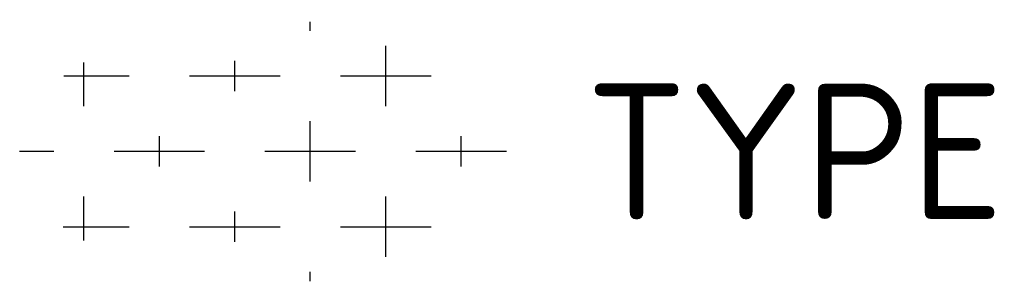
# Model space of a CAD drawing. Header units: metres. Extents: x -3.3 to 9.7, y -1.8 to 1.8.
import ezdxf
from ezdxf.enums import TextEntityAlignment as Align

# ---------------------------------------------------------------- set-up
doc = ezdxf.new("R2010")
doc.units = ezdxf.units.M
doc.layers.get('0').update_dxf_attribs({"lineweight": 25})
doc.styles.add('NLCS-ISO', font='NLCS-ISO.ttf')

msp = doc.modelspace()

# ---------------------------------------------------------------- hatches: boundary and pattern name
h = msp.add_hatch()
h.set_pattern_fill('AGR-BOSPLANTSOEN-SO', color=256, style=0, pattern_type=2)
h.set_pattern_definition([(0, (0, 0), (1, 1), [1.2, -0.8]), (90, (0.6, -0.4), (-4, 2e-16), [0.8, -1.2]), (90, (1.6, 0.6), (-4, 2e-16), [0.8, -1.2]), (90, (2.6, -0.2), (-4, 2e-16), [0.4, -1.6]), (90, (3.6, 0.8), (-4, 2e-16), [0.4, -1.6])])
edge = h.paths.add_edge_path()
edge.add_ellipse((0, 0), major_axis=(-3.25, 0), ratio=0.538462, start_angle=0, end_angle=360, ccw=False)

# ---------------------------------------------------------------- texts
at = {"style": 'NLCS-ISO'}
msp.add_attdef('TYPE', text='', height=1.8, dxfattribs=at).set_placement((4.25, 0), align=Align.MIDDLE_LEFT)

doc.saveas('drawing.dxf')
